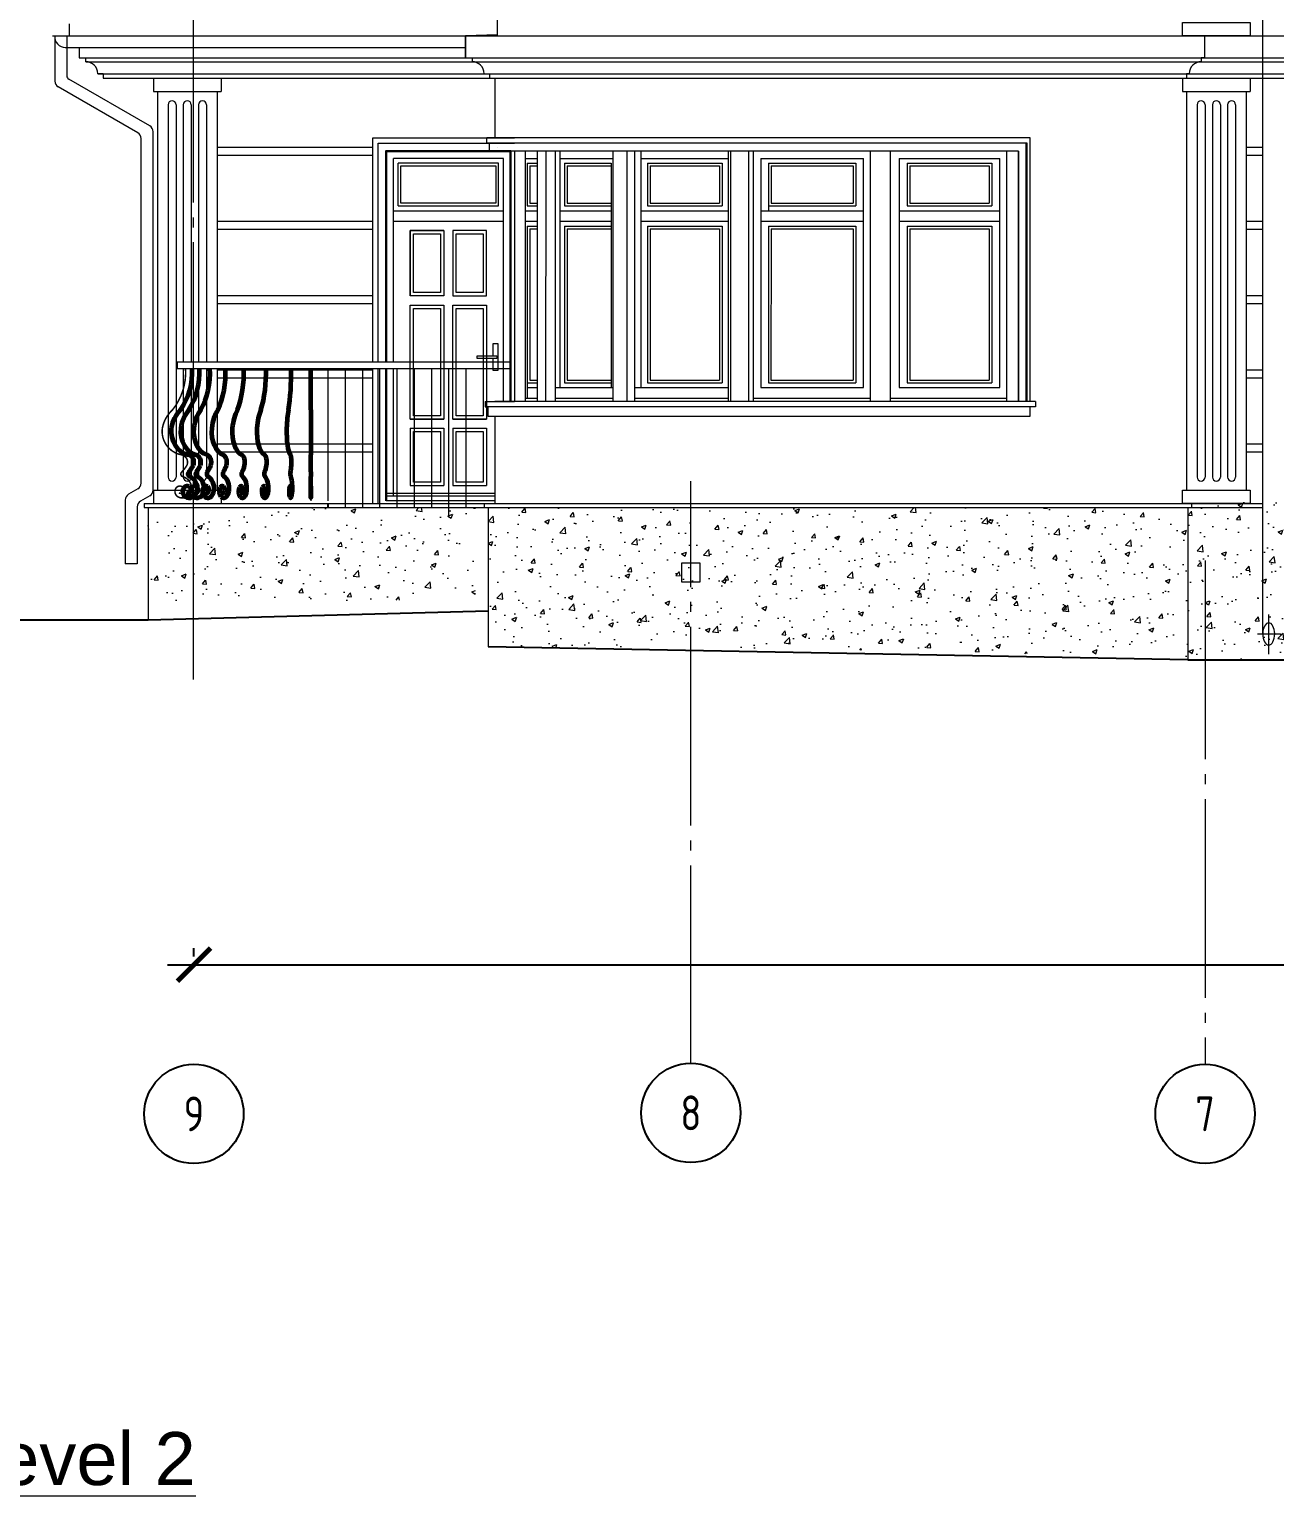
# Model space of a CAD drawing. Header units: millimetres. Extents: x -133165 to 20117, y 15722 to 63536.
# Drawn here: x -89189 to -79792, y 40828 to 51893 of the extents above; entities that cross this region are included whole.
import ezdxf
from ezdxf.enums import TextEntityAlignment as Align

# ---------------------------------------------------------------- set-up
doc = ezdxf.new("R2010")
doc.units = ezdxf.units.MM
doc.header["$PDMODE"] = 3
doc.linetypes.add('GOST2.303 5', pattern=[24, 20, -1.5, 1, -1.5])
doc.layers.get('0').update_dxf_attribs({"lineweight": 15})
doc.layers.get('DefPoints').update_dxf_attribs({"color": 41, "lineweight": 15})
for name, color, linetype, lineweight in [('axis', 7, 'GOST2.303 5', 9), ('doors', 32, 'Continuous', 15), ('friz', 173, 'Continuous', 15), ('wall', 5, 'Continuous', 60)]:
    doc.layers.add(name, color=color, linetype=linetype, lineweight=lineweight)
doc.layers.add('balustrade', color=60, linetype='Continuous')
doc.layers.add('dim', color=250, linetype='Continuous')
doc.styles.add('GOST 2.304', font='CS_Gost2304.shx')
doc.styles.add('style1', font='arial.ttf')
doc.dimstyles.new('SPDS', dxfattribs={"dimscale": 50, "dimtxt": 2.5, "dimasz": 2.5, "dimexe": 1.25, "dimexo": 0.625, "dimtad": 1, "dimdec": 0, "dimrnd": 0.001, "dimtxsty": 'GOST 2.304', "dimblk": 'ARCHTICK', "dimcen": 2.5, "dimdle": 2, "dimadec": 4, "dimazin": 2, "dimtfac": 0.75, "dimtdec": 0, "dimtmove": 1, "dimatfit": 3, "dimfxl": 1, "dimtolj": 1, "dimarcsym": 0})
pattern_1 = [(50, (-6668.25, 0), (364.3693, -31.8782), [38.1, -419.1]), (355, (-6668.25, 0), (-70.4857, 382.1133), [30.48, -335.28]), (100.451, (-6637.9, -2.66), (293.885, 350.2334), [32.38, -356.18]), (46.1842, (-6668.25, 101.6), (542.158, -84.0847), [57.15, -628.65]), (96.6356, (-6623.07, 94.6), (474.8085, 494.851), [48.57, -534.27]), (351.184, (-6668.25, 101.6), (474.8092, 494.8502), [45.72, -502.92]), (21, (-6617.45, 76.2), (303.2298, -204.531), [38.1, -419.1]), (326, (-6617.45, 76.2), (123.604, 368.376), [30.48, -335.28]), (71.4514, (-6592.18, 59.16), (426.833, 163.8457), [32.38, -356.18]), (37.5, (-6668.25, 0), (6.1772, 169.11008), [0, -331.216, 0, -340.36, 0, -336.55]), (7.5, (-6668.25, 0), (133.63933, 200.36115), [0, -194.056, 0, -323.596, 0, -128.27]), (327.5, (-6781.53, 0), (271.1812, -11.45749), [0, -127, 0, -396.24, 0, -525.78]), (317.5, (-6832.33, 0), (296.25836, 50.853), [0, -165.1, 0, -263.144, 0, -373.38])]

# ---------------------------------------------------------------- blocks, each defined once
blk = doc.blocks.new('A$C5A567AD7')
at = {"layer": 'wall', "color": 251, "ltscale": 100, "const_width": 10}
blk.add_lwpolyline([(89.3, 0, -0.185604), (4.2, -271.8, 0.164154), (-62.6, -391.3, 0.401799), (62.1, -567.2, -0.487781), (98, -636.6, -0.054114), (64.8, -679.6, 0.566041), (70, -710.3, -0.405124), (126.7, -803.9, -0.498628), (38.7, -842.2, -0.46591), (30.4, -780.5, -0.316922), (68.1, -775.9, -0.956284), (45.2, -817.3)], format="xyb", dxfattribs=at)
blk = doc.blocks.new('_ArchTick')
at = {"color": 0, "linetype": 'ByBlock', "const_width": 0.15}
blk.add_lwpolyline([(-0.5, -0.5), (0.5, 0.5)], dxfattribs=at)
blk = doc.blocks.new('*D872')
at = {"layer": 'DefPoints', "color": 0, "lineweight": 0, "ltscale": 10}
for p in [(-87947, 44835), (-68187, 44835), (-68187, 44835)]:
    blk.add_point(p, dxfattribs=at)
at = {"layer": 'dim', "color": 0, "lineweight": -2, "ltscale": 10}
for p, q in [((-87947, 44897), (-87947, 44960)), ((-88147, 44835), (-67987, 44835)), ((-68187, 44772), (-68187, 44710))]:
    blk.add_line(p, q, dxfattribs=at)
at = {"layer": 'dim', "color": 0, "lineweight": -2, "ltscale": 10, "xscale": 250, "yscale": 250, "zscale": 250, "rotation": 180}
blk.add_blockref('_ArchTick', (-87947, 44835), dxfattribs=at)
at = {"layer": 'dim', "color": 0, "lineweight": -2, "ltscale": 10, "xscale": 250, "yscale": 250, "zscale": 250}
blk.add_blockref('_ArchTick', (-68187, 44835), dxfattribs=at)
at = {"layer": 'dim', "color": 0, "ltscale": 10, "insert": (-78067, 45022), "char_height": 250, "attachment_point": 5, "style": 'GOST 2.304'}
blk.add_mtext('\\A1;19760', dxfattribs=at)

msp = doc.modelspace()

# ---------------------------------------------------------------- hatches: boundary and pattern name
at = {"ltscale": 10}
h = msp.add_hatch(dxfattribs=at)
h.set_pattern_fill('AR-CONC', color=256, scale=2, style=0)
h.set_pattern_definition(pattern_1)
h.paths.add_polyline_path([(-88292.4, 48284.6), (-85822.4, 48284.6), (-85822.4, 47584.6), (-88292.4, 47584.6)])
h = msp.add_hatch(dxfattribs=at)
h.set_pattern_fill('AR-CONC', color=256, scale=2, style=0)
h.set_pattern_definition(pattern_1)
h.paths.add_polyline_path([(-84197.4, 48284.6), (-85727.4, 48284.6), (-85727.4, 47234.6), (-84197.4, 47234.6)])
h = msp.add_hatch(dxfattribs=at)
h.set_pattern_fill('AR-CONC', color=256, scale=2, style=0)
h.set_pattern_definition(pattern_1)
h.paths.add_polyline_path([(-84197.4, 48284.6), (-84197.4, 47234.6), (-80447, 47154.9), (-80447, 48284.6)])
h.paths.add_polyline_path([(-81050.8, 47362.8), (-81050.8, 48106.5), (-80656.4, 48106.5), (-80656.4, 47362.8)], flags=24)
h = msp.add_hatch(dxfattribs=at)
h.set_pattern_fill('AR-CONC', color=256, scale=2, style=0)
h.set_pattern_definition([(50, (-6670.33, 41.6), (364.3693, -31.8782), [38.1, -419.1]), (355, (-6670.33, 41.6), (-70.4857, 382.1133), [30.48, -335.28]), (100.451, (-6639.97, 38.95), (293.885, 350.2334), [32.38, -356.18]), (46.1842, (-6670.33, 143.2), (542.158, -84.0847), [57.15, -628.65]), (96.6356, (-6625.15, 136.2), (474.8085, 494.851), [48.57, -534.27]), (351.184, (-6670.33, 143.2), (474.8092, 494.8502), [45.72, -502.92]), (21, (-6619.53, 117.8), (303.2298, -204.531), [38.1, -419.1]), (326, (-6619.53, 117.8), (123.604, 368.376), [30.48, -335.28]), (71.4514, (-6594.26, 100.76), (426.833, 163.8457), [32.38, -356.18]), (37.5, (-6670.33, 41.6), (6.1772, 169.11008), [0, -331.216, 0, -340.36, 0, -336.55]), (7.5, (-6670.33, 41.6), (133.63933, 200.36115), [0, -194.056, 0, -323.596, 0, -128.27]), (327.5, (-6783.62, 41.6), (271.1812, -11.45749), [0, -127, 0, -396.24, 0, -525.78]), (317.5, (-6834.42, 41.6), (296.25836, 50.853), [0, -165.1, 0, -263.144, 0, -373.38])])
h.paths.add_polyline_path([(-80449.1, 48326.2), (-72154.5, 48326.2), (-72154.5, 47126.2), (-80449.1, 47126.2)])

# ---------------------------------------------------------------- linework, layer by layer
for p, q in [((-79882.1, 47331.3), (-79882.1, 55456.7)), ((-85657.4, 51844.6), (-85657.4, 52574.6)), ((-88887.6, 51934.6), (-88887.6, 51844.6)), ((-89014.3, 51844.4), (-88906.4, 51844.4)), ((-88996.4, 51845.4), (-88996.4, 51502.3)), ((-88990.8, 51844.7), (-88882.9, 51844.7)), ((-88906.4, 51845.4), (-88906.4, 51542.8)), ((-88887.6, 51844.6), (-85899.4, 51844.6)), ((-85899.4, 51844.6), (-85899.4, 51678.6)), ((-85657.4, 51851.8), (-85897.4, 51844.6)), ((-85897.4, 51844.6), (-85897.4, 51678.6)), ((-85897.4, 51844.6), (-71552.4, 51844.6)), ((-85895.4, 51844.6), (-71550.4, 51844.6)), ((-80322.1, 51844.6), (-80322.1, 51678.6)), ((-80007.1, 51844.6), (-80007.1, 51843.6)), ((-88918.1, 51757.1), (-85899.4, 51757.1)), ((-88812.4, 51757.1), (-88812.4, 51678.6)), ((-88812.4, 51678.6), (-88762.4, 51678.6)), ((-88812.4, 51678.6), (-85899.4, 51678.6)), ((-88762.4, 51648.6), (-88762.4, 51678.6)), ((-85897.4, 51678.6), (-71550.4, 51678.6)), ((-85897.4, 51678.6), (-79882.1, 51678.6)), ((-85847.4, 51678.6), (-85847.4, 51648.6)), ((-80322.1, 51678.6), (-80347.1, 51678.6)), ((-80347.1, 51678.6), (-80347.1, 51648.6)), ((-88762.4, 51648.6), (-79882.1, 51648.6)), ((-85847.4, 51648.6), (-85847.4, 51648.6)), ((-85845.4, 51648.6), (-71602.4, 51648.6)), ((-80347.1, 51648.6), (-80347.1, 51648.6)), ((-88370.7, 51112.2), (-88971.4, 51459)), ((-88280.7, 51164.2), (-88891.4, 51516.8)), ((-88672.4, 51558.6), (-88632.4, 51558.6)), ((-88632.4, 51558.6), (-88672.4, 51558.6)), ((-88642.4, 51558.6), (-79882.1, 51558.6)), ((-88632.4, 51558.6), (-88632.4, 51524.6)), ((-88632.4, 51558.6), (-88632.4, 51558.6)), ((-88632.4, 51524.6), (-67852.4, 51524.6)), ((-88252.4, 51524.6), (-88252.4, 51424.6)), ((-87742.4, 51524.6), (-87742.4, 51424.6)), ((-85757.4, 51558.6), (-71732.4, 51558.6)), ((-85717.4, 51558.6), (-85717.4, 51524.6)), ((-85717.4, 51524.6), (-71732.4, 51524.6)), ((-85677.4, 51524.6), (-85677.4, 51074.6)), ((-80487.1, 51524.6), (-80487.1, 51424.6)), ((-80437.1, 51558.6), (-80457.1, 51558.6)), ((-80457.1, 51558.6), (-80457.1, 51524.6)), ((-80457.1, 51524.6), (-80457.1, 51524.6)), ((-79977.1, 51524.6), (-79977.1, 51424.6)), ((-88252.4, 51424.6), (-87742.4, 51424.6)), ((-88222.4, 51424.6), (-88222.4, 48414.6)), ((-87772.4, 51424.6), (-87772.4, 49384.6)), ((-80487.1, 51424.6), (-79977.1, 51424.6)), ((-80457.1, 51424.6), (-80457.1, 48414.6)), ((-80007.1, 51424.6), (-80007.1, 48414.6)), ((-88142.4, 51324.6), (-88142.4, 48514.6)), ((-88082.4, 51324.6), (-88082.4, 48514.6)), ((-88027.4, 51324.6), (-88027.4, 49384.6)), ((-87967.4, 51324.6), (-87967.4, 49384.6)), ((-87912.4, 51324.6), (-87912.4, 49384.6)), ((-87852.4, 51324.6), (-87852.4, 49384.6)), ((-80377.1, 51324.6), (-80377.1, 48514.6)), ((-80317.1, 51324.6), (-80317.1, 48514.6)), ((-80262.1, 51324.6), (-80262.1, 48514.6)), ((-80202.1, 51324.6), (-80202.1, 48514.6)), ((-80147.1, 51324.6), (-80147.1, 48514.6)), ((-80087.1, 51324.6), (-80087.1, 48514.6)), ((-88255.7, 48416.3), (-88255.7, 51120.9)), ((-88345.7, 48468.2), (-88345.7, 51068.9)), ((-85736.9, 51034.6), (-85736.9, 51074.6)), ((-85736.9, 51074.6), (-85677.4, 51074.6)), ((-85736.9, 51034.6), (-85716.9, 51034.6)), ((-85716.9, 50974.6), (-85716.9, 51034.6)), ((-87772.4, 51004.6), (-86597.4, 51004.6)), ((-87772.4, 50944.6), (-86597.4, 50944.6)), ((-81728.5, 50974.6), (-85696.9, 50974.6)), ((-85657, 51004.6), (-85657, 51004.6)), ((-85527.8, 50974.6), (-85527.9, 49084.6)), ((-85447.8, 50974.6), (-85447.9, 49149.6)), ((-85447.8, 50974.6), (-85447.9, 49084.6)), ((-85357.6, 50974.6), (-85357.8, 49084.6)), ((-85292.9, 50974.6), (-85293.1, 49084.6)), ((-85220.8, 50974.6), (-85220.9, 49084.6)), ((-84786.2, 50974.6), (-84786.3, 49084.6)), ((-84680.1, 50974.6), (-84680.2, 49084.6)), ((-84623.5, 50974.6), (-84623.6, 49084.6)), ((-83897.8, 50974.6), (-83898, 49084.6)), ((-83762.5, 50974.6), (-83762.6, 49084.6)), ((-83728, 50974.6), (-83728.1, 49084.6)), ((-82844.6, 50974.6), (-82844.7, 49084.6)), ((-82694.6, 50974.6), (-82694.7, 49084.6)), ((-81815.7, 50974.6), (-81815.8, 49084.6)), ((-81728.6, 50974.6), (-81728.7, 49084.6)), ((-81728.5, 50974.6), (-81722.7, 50974.6)), ((-80007.1, 51004.6), (-79882.1, 51004.6)), ((-80007.1, 50944.6), (-79882.1, 50944.6)), ((-84798.9, 50883.6), (-84799, 49189.6)), ((-87772.4, 50444.6), (-86597.4, 50444.6)), ((-87772.4, 50384.6), (-86597.4, 50384.6)), ((-80007.1, 50444.6), (-79882.1, 50444.6)), ((-80007.1, 50384.6), (-79882.1, 50384.6)), ((-87772.4, 49884.6), (-86597.4, 49884.6)), ((-87772.4, 49824.6), (-86597.4, 49824.6)), ((-80007.1, 49884.6), (-79882.1, 49884.6)), ((-80007.1, 49824.6), (-79882.1, 49824.6)), ((-88072.4, 49334.6), (-88072.4, 49384.6)), ((-88072.4, 49384.6), (-88072.4, 49334.6)), ((-88072.4, 49384.6), (-85557.4, 49384.6)), ((-88072.4, 49334.6), (-85557.4, 49334.6)), ((-88027.4, 49334.6), (-88027.4, 48514.6)), ((-87967.4, 49334.6), (-87967.4, 48514.6)), ((-87912.4, 49334.6), (-87912.4, 48514.6)), ((-87852.4, 49334.6), (-87852.4, 48514.6)), ((-87772.4, 49334.6), (-87772.4, 48414.6)), ((-87772.4, 49324.6), (-86597.4, 49324.6)), ((-87772.4, 49264.6), (-86597.4, 49264.6)), ((-87065.7, 49334.6), (-87065.7, 48334.6)), ((-86935.7, 49334.6), (-86935.7, 48334.6)), ((-86805.7, 49334.6), (-86805.7, 48284.6)), ((-86675.7, 49334.6), (-86675.7, 48284.6)), ((-86545.7, 49334.6), (-86545.7, 48284.6)), ((-86415.7, 49334.6), (-86415.7, 48284.6)), ((-86285.7, 49334.6), (-86285.7, 48284.6)), ((-86155.7, 49334.6), (-86155.7, 48284.6)), ((-86025.7, 49334.6), (-86025.7, 48216.8)), ((-85895.7, 49334.6), (-85895.7, 48284.6)), ((-80007.1, 49324.6), (-79882.1, 49324.6)), ((-80007.1, 49264.6), (-79882.1, 49264.6)), ((-85748.3, 49084.6), (-85748.3, 49044.6)), ((-85748.3, 49084.6), (-85527.9, 49084.6)), ((-85748.3, 49044.6), (-85728.3, 49044.6)), ((-85728.3, 49044.6), (-85728.3, 48974.6)), ((-85728.3, 48974.6), (-85677.4, 48974.6)), ((-85677.4, 48974.6), (-85677.4, 48314.6)), ((-87772.4, 48764.6), (-86597.4, 48764.6)), ((-87772.4, 48704.6), (-86597.4, 48704.6)), ((-80007.1, 48764.6), (-79882.1, 48764.6)), ((-80007.1, 48704.6), (-79882.1, 48704.6)), ((-88370.7, 48424.9), (-88440.7, 48384.5)), ((-88280.7, 48373), (-88350.7, 48332.6)), ((-88252.4, 48414.6), (-88252.4, 48314.6)), ((-88252.4, 48414.6), (-87742.4, 48414.6)), ((-87742.4, 48414.6), (-87742.4, 48314.6)), ((-88465.7, 48341.2), (-88465.7, 47858.7)), ((-88375.7, 48289.3), (-88375.7, 47858.7)), ((-88322.4, 48314.6), (-88322.4, 48284.6)), ((-88322.4, 48314.6), (-85757.4, 48314.6)), ((-88322.4, 48284.6), (-86935.7, 48284.6)), ((-88292.4, 48284.6), (-88292.4, 47434.6)), ((-88292.4, 48284.6), (-85757.4, 48284.6)), ((-88252.4, 48314.6), (-87742.4, 48314.6)), ((-85757.4, 48314.6), (-85757.4, 48284.6)), ((-85757.4, 48314.6), (-79882.1, 48314.6)), ((-85757.4, 48284.6), (-79882.1, 48284.6)), ((-85727.4, 48284.6), (-85727.4, 47234.6)), ((-85387.4, 48284.9), (-85357.4, 48284.9)), ((-80447, 48284.6), (-80447, 47134.6)), ((-80417, 48284.6), (-80417, 48314.6)), ((-80007.1, 48314.6), (-80007.1, 48313.6)), ((-88375.7, 47858.7), (-88465.7, 47858.7)), ((-79837.1, 47177), (-79837.1, 47477)), ((-79922.9, 47331.3), (-79747.9, 47331.3)), ((-79837.1, 47177), (-79837.1, 47177))]:
    msp.add_line(p, q, dxfattribs=at)
for points in [[(-80487.1, 51944.6), (-79977.1, 51944.6), (-79977.1, 51844.6), (-80487.1, 51844.6)], [(-80487.1, 48414.6), (-79977.1, 48414.6), (-79977.1, 48314.6), (-80487.1, 48314.6)], [(-84267.4, 47724.6), (-84127.4, 47724.6), (-84127.4, 47864.6), (-84267.4, 47864.6)]]:
    msp.add_lwpolyline(points, close=True, dxfattribs=at)
at = {"ltscale": 10, "const_width": 11.5}
msp.add_lwpolyline([(-88010.4, 49334.6, -0.185604), (-88108.3, 49022.1, 0.1641541), (-88185.1, 48884.7, 0.401799), (-88041.8, 48682.3, -0.4877809), (-88000.5, 48602.5, -0.054114), (-88038.7, 48553.1, 0.5660408), (-88032.6, 48517.8, -0.4051239), (-87967.5, 48410.1, -0.498628), (-88068.7, 48366.1, -0.4659096), (-88078.2, 48437, -0.3169223), (-88034.9, 48442.3, -0.9562841), (-88061.1, 48394.7)], format="xyb", dxfattribs=at)
at = {"ltscale": 10}
for centre, radius, start, end in [((-88918.1, 51836), 78.9, 174.43397, 270), ((-88762.4, 51558.6), 90, 0, 90), ((-85847.4, 51558.6), 90, 0, 90), ((-80347.1, 51558.6), 90, 90, 180), ((-88946.4, 51502.3), 50, 180, 240), ((-88876.4, 51542.8), 30, 180, 240), ((-88112.4, 51324.6), 30, 0, 180), ((-87997.4, 51324.6), 30, 0, 180), ((-87882.4, 51324.6), 30, 0, 180), ((-80347.1, 51324.6), 30, 0, 180), ((-80232.1, 51324.6), 30, 0, 180), ((-80117.1, 51324.6), 30, 0, 180), ((-88305.7, 51120.9), 50, 0, 60), ((-88395.7, 51068.9), 50, 0, 60), ((-88395.7, 48468.2), 50, 300, 0), ((-88112.4, 48514.6), 30, 180, 0), ((-87997.4, 48514.6), 30, 180, 0), ((-87882.4, 48514.6), 30, 180, 0), ((-80347.1, 48514.6), 30, 180, 0), ((-80232.1, 48514.6), 30, 180, 0), ((-80117.1, 48514.6), 30, 180, 0), ((-88415.7, 48341.2), 50, 120, 180), ((-88305.7, 48416.3), 50, 300, 0), ((-88325.7, 48289.3), 50, 120, 180)]:
    msp.add_arc(centre, radius, start, end, dxfattribs=at)
at = {"ltscale": 10, "extrusion": (0, 0, -1)}
msp.add_ellipse((-79837.1, 47331.3), major_axis=(0, 83.7), ratio=0.5374582, start_param=3.1415927, end_param=9.424778, dxfattribs=at)
at = {"layer": 'axis', "color": 147, "lineweight": 0, "ltscale": 75}
for p, q in [((-87950.7, 46986.1), (-87950.7, 52489)), ((-84197.4, 44084.6), (-84197.4, 48484.6)), ((-80317.4, 47884.6), (-80317.4, 44084.6))]:
    msp.add_line(p, q, dxfattribs=at)
at = {"layer": 'axis', "color": 3, "linetype": 'Continuous', "lineweight": 25, "ltscale": 75}
for centre in [(-87947.4, 43709.1), (-84197.4, 43716.7), (-80317.4, 43709.6)]:
    msp.add_circle(centre, 375, dxfattribs=at)
at = {"layer": 'balustrade', "ltscale": 50}
msp.add_line((-86935.7, 48314.6), (-86935.7, 48284.6), dxfattribs=at)
at = {"layer": 'doors', "ltscale": 100}
for p, q in [((-86442.4, 50974.6), (-85612.4, 50974.6)), ((-85612.4, 50919.6), (-86442.4, 50919.6)), ((-86442.4, 49384.6), (-86442.4, 50919.6)), ((-85612.4, 50919.6), (-86442.4, 50919.6)), ((-85612.4, 49084.6), (-85612.4, 50919.6)), ((-85447.8, 50919.6), (-85357.6, 50919.6)), ((-85186.1, 50974.6), (-85186.1, 50524.6)), ((-85186.1, 50919.6), (-84786.2, 50919.6)), ((-84574.5, 50974.6), (-84574.7, 49189.6)), ((-84574.5, 50919.6), (-83912.3, 50919.6)), ((-83912.4, 49084.6), (-83912.3, 50974.6)), ((-83670.3, 50919.6), (-83670.4, 49189.6)), ((-83670.3, 50919.6), (-82893.8, 50919.6)), ((-82893.8, 50524.6), (-82893.8, 50919.6)), ((-82626.1, 50919.6), (-82626.2, 49189.6)), ((-82626.1, 50919.6), (-81865.7, 50919.6)), ((-81865.8, 49189.6), (-81865.7, 50919.6)), ((-86406.4, 50560.6), (-86406.4, 50883.6)), ((-85648.4, 50883.6), (-86406.4, 50883.6)), ((-85648.4, 50560.6), (-85648.4, 50883.6)), ((-85432.2, 50883.6), (-85432.3, 50560.6)), ((-85432.2, 50883.6), (-85357.6, 50883.6)), ((-85412.2, 50863.6), (-85412.3, 50580.6)), ((-85412.2, 50863.6), (-85357.6, 50863.6)), ((-85151.5, 50883.6), (-85151.5, 50560.6)), ((-85151.5, 50883.6), (-84798.9, 50883.6)), ((-85131.5, 50863.6), (-85131.5, 50580.6)), ((-85131.5, 50863.6), (-84798.9, 50863.6)), ((-84525.6, 50883.6), (-84525.6, 50560.6)), ((-84525.6, 50883.6), (-83961.3, 50883.6)), ((-84505.6, 50863.6), (-84505.6, 50580.6)), ((-84505.6, 50863.6), (-83981.3, 50863.6)), ((-83981.3, 50863.6), (-83981.3, 50580.6)), ((-83961.3, 50883.6), (-83961.3, 50560.6)), ((-83612.6, 50883.6), (-83612.6, 50524.6)), ((-83612.6, 50883.6), (-82951.5, 50883.6)), ((-83592.6, 50863.6), (-83592.6, 50580.6)), ((-83592.6, 50863.6), (-82971.5, 50863.6)), ((-82971.5, 50863.6), (-82971.5, 50580.6)), ((-82951.5, 50883.6), (-82951.5, 50560.6)), ((-82566.2, 50883.6), (-82566.2, 50560.6)), ((-82566.2, 50883.6), (-81925.7, 50883.6)), ((-82546.2, 50863.6), (-82546.2, 50580.6)), ((-82546.2, 50863.6), (-81945.7, 50863.6)), ((-81945.7, 50863.6), (-81945.7, 50580.6)), ((-81925.7, 50883.6), (-81925.7, 50560.6)), ((-85412.3, 50580.6), (-85357.7, 50580.6)), ((-85131.5, 50580.6), (-84798.9, 50580.6)), ((-84505.6, 50580.6), (-83981.3, 50580.6)), ((-83592.6, 50580.6), (-82971.5, 50580.6)), ((-82546.2, 50580.6), (-81945.7, 50580.6)), ((-86442.4, 50524.6), (-85612.4, 50524.6)), ((-86406.4, 50560.6), (-85648.4, 50560.6)), ((-85447.8, 50524.6), (-85357.7, 50524.6)), ((-85432.3, 50560.6), (-85357.7, 50560.6)), ((-85186.1, 50524.6), (-85186.2, 49189.6)), ((-85186.1, 50524.6), (-84798.9, 50524.6)), ((-85151.5, 50560.6), (-84798.9, 50560.6)), ((-84574.6, 50524.6), (-83912.3, 50524.6)), ((-84525.6, 50560.6), (-83961.3, 50560.6)), ((-83670.3, 50524.6), (-82893.8, 50524.6)), ((-83612.6, 50560.6), (-82951.5, 50560.6)), ((-82893.9, 49189.6), (-82893.8, 50524.6)), ((-82626.1, 50524.6), (-81865.7, 50524.6)), ((-82566.2, 50560.6), (-81925.7, 50560.6)), ((-86442.4, 50444.6), (-85612.4, 50444.6)), ((-86062.4, 50374.6), (-86062.4, 49882.6)), ((-85447.8, 50444.6), (-85357.7, 50444.6)), ((-85432.3, 50408.6), (-85432.4, 49225.6)), ((-85432.3, 50408.6), (-85357.7, 50408.6)), ((-85412.3, 50388.6), (-85412.4, 49245.6)), ((-85412.3, 50388.6), (-85357.7, 50388.6)), ((-85186.1, 50444.6), (-84798.9, 50444.6)), ((-85151.5, 50408.6), (-85151.6, 49225.6)), ((-85151.5, 50408.6), (-84798.9, 50408.6)), ((-85131.5, 50388.6), (-85131.6, 49245.6)), ((-85131.5, 50388.6), (-84798.9, 50388.6)), ((-84574.6, 50444.6), (-83981.3, 50444.6)), ((-84525.6, 50408.6), (-84525.7, 49225.6)), ((-84525.6, 50408.6), (-83961.3, 50408.6)), ((-84505.6, 50388.6), (-84505.7, 49245.6)), ((-84505.6, 50388.6), (-83981.3, 50388.6)), ((-83981.3, 50388.6), (-83981.4, 49245.6)), ((-83981.3, 50444.6), (-83912.4, 50444.6)), ((-83961.3, 50408.6), (-83961.4, 49225.6)), ((-83670.3, 50444.6), (-82893.8, 50444.6)), ((-83612.6, 50408.6), (-83612.7, 49225.6)), ((-83612.6, 50408.6), (-82951.5, 50408.6)), ((-83592.6, 50388.6), (-83592.7, 49245.6)), ((-83592.6, 50388.6), (-82971.5, 50388.6)), ((-82971.5, 50388.6), (-82971.6, 49245.6)), ((-82951.5, 50408.6), (-82951.6, 49225.6)), ((-82626.1, 50444.6), (-81865.7, 50444.6)), ((-82566.2, 50408.6), (-82566.3, 49225.6)), ((-82566.2, 50408.6), (-81925.7, 50408.6)), ((-82546.2, 50388.6), (-82546.3, 49245.6)), ((-82546.2, 50388.6), (-81945.7, 50388.6)), ((-81945.7, 50388.6), (-81945.8, 49245.6)), ((-81925.7, 50408.6), (-81925.8, 49225.6)), ((-85992.4, 49882.6), (-85738.4, 49882.6)), ((-85432.3, 49727.1), (-85432.4, 49109.6)), ((-85412.3, 49727.1), (-85412.4, 49245.6)), ((-85131.5, 49727.1), (-85131.6, 49245.6)), ((-84505.6, 49727.1), (-84505.7, 49245.6)), ((-86442.4, 48370.6), (-86442.4, 49334.6)), ((-85412.4, 49245.6), (-85357.7, 49245.6)), ((-85131.6, 49245.6), (-84799, 49245.6)), ((-84505.7, 49245.6), (-83981.4, 49245.6)), ((-83592.7, 49245.6), (-82971.6, 49245.6)), ((-82546.3, 49245.6), (-81945.8, 49245.6)), ((-85612.4, 49084.6), (-85612.4, 49174.6)), ((-85432.4, 49225.6), (-85357.7, 49225.6)), ((-85432.4, 49189.6), (-85357.7, 49189.6)), ((-85220.9, 49189.6), (-84786.3, 49189.6)), ((-85151.6, 49225.6), (-84799, 49225.6)), ((-84623.6, 49189.6), (-83912.4, 49189.6)), ((-84525.7, 49225.6), (-83961.4, 49225.6)), ((-83670.4, 49189.6), (-82893.9, 49189.6)), ((-83612.7, 49225.6), (-82951.6, 49225.6)), ((-82626.2, 49189.6), (-81865.8, 49189.6)), ((-82566.3, 49225.6), (-81925.8, 49225.6)), ((-85447.8, 49109.6), (-85357.8, 49109.6)), ((-85220.9, 49109.6), (-84786.3, 49109.6)), ((-84623.6, 49109.6), (-83912.4, 49109.6)), ((-83728.1, 49109.6), (-82844.7, 49109.6)), ((-82694.7, 49109.6), (-81815.8, 49109.6)), ((-86316.4, 48882.6), (-86062.4, 48882.6)), ((-86062.4, 48882.6), (-86062.4, 48450.6)), ((-85992.4, 48882.6), (-85738.4, 48882.6)), ((-85992.4, 48882.6), (-85992.4, 48450.6)), ((-85738.4, 48882.6), (-85738.4, 48450.6)), ((-85677.4, 48390.6), (-86497.4, 48390.6)), ((-85677.4, 48370.6), (-86497.4, 48370.6)), ((-85677.4, 48334.6), (-86497.4, 48334.6))]:
    msp.add_line(p, q, dxfattribs=at)
at = {"layer": 'doors', "lineweight": 0, "ltscale": 100}
msp.add_lwpolyline([(-86386.4, 50863.6), (-85668.4, 50863.6), (-85668.4, 50580.6), (-86386.4, 50580.6)], close=True, dxfattribs=at)
at = {"layer": 'doors', "ltscale": 100}
for points in [[(-86062.4, 50374.6), (-86316.4, 50374.6), (-86316.4, 49882.6)], [(-85738.4, 49882.6), (-85738.4, 50374.6), (-85992.4, 50374.6), (-85992.4, 49882.6)], [(-86316.4, 48882.6), (-86316.4, 48450.6), (-86062.4, 48450.6)], [(-85992.4, 48450.6), (-85738.4, 48450.6)]]:
    msp.add_lwpolyline(points, dxfattribs=at)
for points in [[(-86316.4, 50374.6), (-86062.4, 50374.6), (-86062.4, 49882.6), (-86316.4, 49882.6)], [(-86291.4, 50349.6), (-86087.4, 50349.6), (-86087.4, 49907.6), (-86291.4, 49907.6)], [(-85967.4, 50349.6), (-85763.4, 50349.6), (-85763.4, 49907.6), (-85967.4, 49907.6)], [(-86316.4, 49812.6), (-86062.4, 49812.6), (-86062.4, 48952.6), (-86316.4, 48952.6)], [(-85992.4, 49812.6), (-85738.4, 49812.6), (-85738.4, 48952.6), (-85992.4, 48952.6)], [(-86291.4, 49787.6), (-86087.4, 49787.6), (-86087.4, 48977.6), (-86291.4, 48977.6)], [(-85967.4, 49787.6), (-85763.4, 49787.6), (-85763.4, 48977.6), (-85967.4, 48977.6)], [(-86291.4, 48857.6), (-86087.4, 48857.6), (-86087.4, 48475.6), (-86291.4, 48475.6)], [(-85967.4, 48857.6), (-85763.4, 48857.6), (-85763.4, 48475.6), (-85967.4, 48475.6)]]:
    msp.add_lwpolyline(points, close=True, dxfattribs=at)
at = {"layer": 'doors', "ltscale": 100, "elevation": -3.5}
msp.add_lwpolyline([(-85690.8, 49410.2), (-85690.8, 49320.2), (-85650.8, 49320.2), (-85650.8, 49520.2), (-85690.8, 49520.2), (-85690.8, 49430.2)], dxfattribs=at)
msp.add_lwpolyline([(-85810.8, 49430.2), (-85660.8, 49430.2), (-85660.8, 49410.2), (-85810.8, 49410.2)], close=True, dxfattribs=at)
at = {"layer": 'friz', "ltscale": 50}
for p, q in [((-81635.9, 51074.6), (-85736.9, 51074.6)), ((-81660.4, 51034.6), (-85736.9, 51034.6)), ((-81666.4, 49084.6), (-81666.3, 51034.6)), ((-81660.5, 49084.6), (-81660.4, 51034.6)), ((-81635.9, 49084.6), (-81636, 51074.6)), ((-81722.8, 49084.6), (-81722.7, 50974.6)), ((-85748.3, 49084.6), (-85677, 49084.6)), ((-81596, 49044.6), (-85748.3, 49044.6)), ((-81596, 49084.6), (-85677, 49084.6)), ((-81635.9, 48974.6), (-81635.9, 49044.6)), ((-81596, 49084.6), (-81596, 49044.6)), ((-85728.3, 48974.6), (-81635.9, 48974.6))]:
    msp.add_line(p, q, dxfattribs=at)
at = {"layer": 'friz', "color": 252, "lineweight": 0, "ltscale": 50}
for p, q in [((-86316.4, 48952.6), (-86062.4, 48952.6)), ((-85992.4, 48952.6), (-85738.4, 48952.6))]:
    msp.add_line(p, q, dxfattribs=at)
at = {"layer": 'friz', "ltscale": 50}
for points in [[(-86597.4, 49384.6), (-86597.4, 51074.6), (-85527.8, 51074.6)], [(-86557.4, 49384.6), (-86557.4, 51034.6), (-85527.8, 51034.6)], [(-86597.4, 48314.6), (-86597.4, 49334.6)], [(-86557.4, 48314.6), (-86557.4, 49334.6)]]:
    msp.add_lwpolyline(points, dxfattribs=at)
at = {"layer": 'friz', "lineweight": 30, "ltscale": 50}
for points in [[(-86497.4, 49384.6), (-86497.4, 50974.6), (-85557.4, 50974.6), (-85557.4, 49084.6)], [(-86497.4, 48334.6), (-86497.4, 49334.6)], [(-85557.4, 49174.6), (-85557.4, 49084.6)]]:
    msp.add_lwpolyline(points, dxfattribs=at)
at = {"layer": 'wall', "color": 5, "lineweight": -2, "ltscale": 100}
for p, q in [((-85727.4, 47503), (-88292.4, 47434.6)), ((-88292.4, 47434.6), (-95699.1, 47434.6)), ((-80447, 47134.6), (-85727.4, 47234.6)), ((-80447, 47134.6), (-74552.4, 47134.6))]:
    msp.add_line(p, q, dxfattribs=at)

# ---------------------------------------------------------------- block references
at = {"layer": 'balustrade', "ltscale": 100, "yscale": 1.149999999994179, "zscale": 1.15}
for p, xscale in [((-88053, 49334.6, -3.5), 1.035000000032596), ((-87988.4, 49334.6, -3.5), 0.9199999999254942), ((-87898.3, 49334.6, -3.5), 0.8050000000512227), ((-87769.8, 49334.6, -3.5), 0.6899999999441206), ((-87621.4, 49334.6, -3.5), 0.5749999999534339), ((-87443.5, 49334.6, -3.5), 0.4599999999627471), ((-87233.6, 49334.6, -3.5), 0.2300000000977889), ((-87066, 49334.6), 0.002540000015869737)]:
    msp.add_blockref('A$C5A567AD7', p, dxfattribs=dict(at, xscale=xscale))

# ---------------------------------------------------------------- texts
at = {"ltscale": 10, "insert": (-89735.2, 41308.1), "char_height": 400, "width": 25833.88, "attachment_point": 1, "style": 'style1'}
msp.add_mtext('{\\fArial|b0|i0|c0|p34;\\LLevel 2}', dxfattribs=at)
at = {"layer": 'axis', "color": 3, "linetype": 'Continuous', "lineweight": 25, "ltscale": 75, "style": 'GOST 2.304'}
for s, p in [('9', (-87947.4, 43709.1)), ('8', (-84197.4, 43716.7)), ('7', (-80317.4, 43709.6))]:
    msp.add_text(s, height=262.5, dxfattribs=at).set_placement(p, align=Align.MIDDLE_CENTER)

# ---------------------------------------------------------------- dimensions: what is measured, and where the dimension line sits
at = {"layer": 'dim', "ltscale": 10}
dim = msp.add_linear_dim(base=(-68187.4, 44834.6), p1=(-87947.4, 44834.6), p2=(-68187.4, 44834.6), dimstyle='SPDS', override={"dimscale": 100, "dimfxl": 1.5}, dxfattribs=at)
dim.commit()
dim.dimension.update_dxf_attribs({"geometry": '*D872', "text_midpoint": (-78067.4, 45022.1)})

doc.saveas('drawing.dxf')
